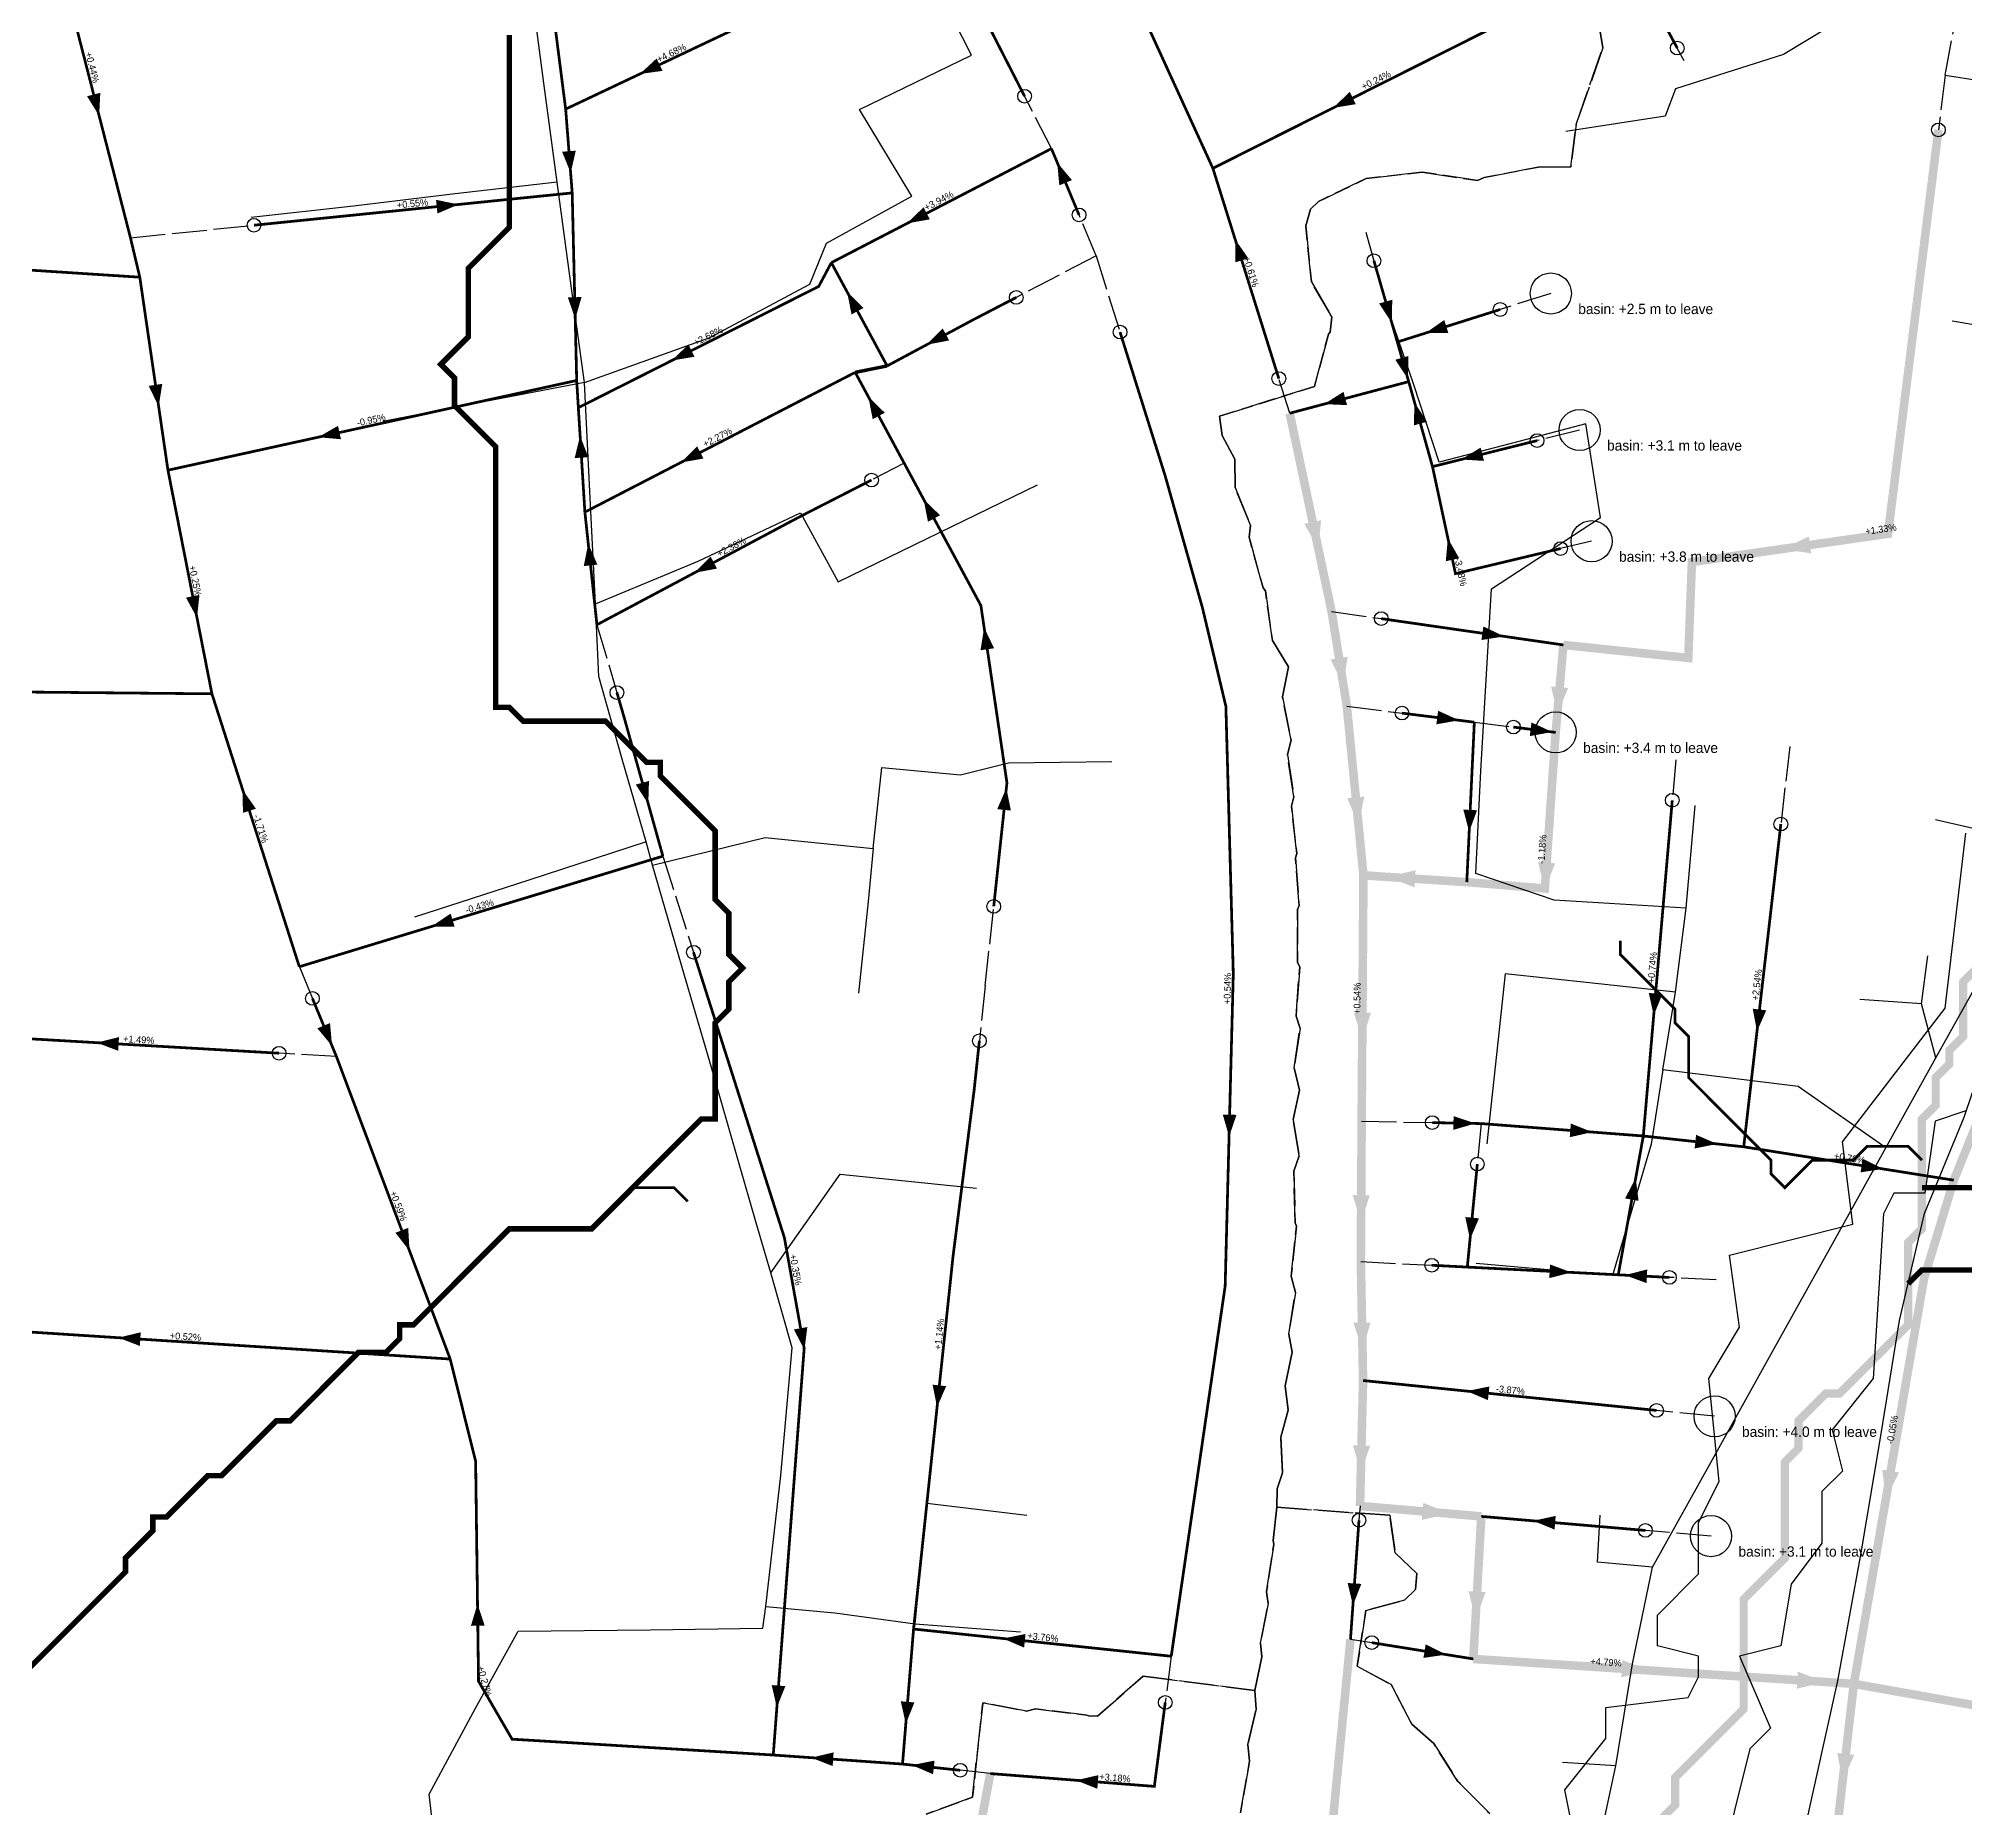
# Model space of a CAD drawing. Header units: metres. Extents: x 442821 to 452274, y 2561971 to 2571293.
# Drawn here: x 450115 to 450677, y 2567800 to 2568316 of the extents above; entities that cross this region are included whole.
import ezdxf
from ezdxf.enums import TextEntityAlignment as Align

# ---------------------------------------------------------------- set-up
doc = ezdxf.new("R2010")
doc.units = ezdxf.units.M
doc.header["$LTSCALE"] = 8
doc.linetypes.add('DASHDOT', pattern=[3.556, 2.54, -0.508, 0, -0.508])
doc.linetypes.add('DASHED', pattern=[1.524, 1.27, -0.254])
for name, color, linetype in [('A_ARROWS', 7, 'Continuous'), ('A_BASINS', 1, 'Continuous'), ('A_BUILT_2006', 252, 'Continuous'), ('A_CATCHMENTS', 7, 'Continuous'), ('A_DROPPED', 1, 'Continuous'), ('A_GRADIENT', 8, 'Continuous'), ('A_HEAD_GAP', 8, 'Continuous'), ('A_HEADS', 8, 'Continuous'), ('A_STREAMS', 5, 'Continuous'), ('A_WADI', 4, 'Continuous')]:
    doc.layers.add(name, color=color, linetype=linetype)

msp = doc.modelspace()

# ---------------------------------------------------------------- linework, layer by layer
at = {"layer": 'A_ARROWS', "color": 1}
for points in [[(450289.95, 2568305.41), (450294.88, 2568309.95), (450296.59, 2568306.34)], [(450132.24, 2568293.23), (450128.71, 2568298.93), (450132.58, 2568299.93)], [(450492.23, 2568295.54), (450497.05, 2568300.2), (450498.84, 2568296.62)], [(450269.79, 2568276.53), (450267.3, 2568282.75), (450271.29, 2568283.06)], [(450411.72, 2568279.62), (450416.03, 2568274.48), (450412.34, 2568272.94)], [(450237.09, 2568267.38), (450230.92, 2568264.74), (450230.52, 2568268.72)], [(450367.96, 2568261.87), (450372.73, 2568266.58), (450374.56, 2568263.03)], [(450463.64, 2568257.19), (450467.46, 2568251.69), (450463.65, 2568250.49)], [(450271.13, 2568233.93), (450268.97, 2568240.28), (450272.97, 2568240.37)], [(450350.44, 2568241.88), (450355.24, 2568237.2), (450351.72, 2568235.3)], [(450373.61, 2568226.46), (450378.31, 2568231.24), (450380.2, 2568227.72)], [(450299.31, 2568221.87), (450304.12, 2568226.53), (450305.92, 2568222.96)], [(450149.6, 2568208.43), (450146.7, 2568214.47), (450150.66, 2568215.05)], [(450356.62, 2568211.32), (450361.42, 2568206.64), (450357.9, 2568204.74)], [(450196.1, 2568199.49), (450201.92, 2568202.81), (450202.78, 2568198.91)], [(450272.54, 2568199.92), (450274.94, 2568193.66), (450270.95, 2568193.41)], [(450301.93, 2568192.12), (450306.7, 2568196.84), (450308.53, 2568193.28)], [(450372.74, 2568181.42), (450377.54, 2568176.74), (450374.02, 2568174.84)], [(450274.92, 2568168.5), (450277.59, 2568162.35), (450273.61, 2568161.92)], [(450305.89, 2568159.95), (450310.6, 2568164.72), (450312.48, 2568161.19)], [(450160.78, 2568146.83), (450157.58, 2568152.72), (450161.5, 2568153.49)], [(450390.41, 2568143.99), (450393.32, 2568137.95), (450389.36, 2568137.37)], [(450174.12, 2568096.64), (450177.97, 2568091.16), (450174.17, 2568089.94)], [(450292.43, 2568092.57), (450288.78, 2568098.2), (450292.64, 2568099.27)], [(450396.9, 2568097.2), (450398.2, 2568090.62), (450394.23, 2568091.04)], [(450229.23, 2568056.82), (450234.77, 2568060.59), (450235.94, 2568056.76)], [(450131.53, 2568022.93), (450138.03, 2568024.56), (450137.8, 2568020.57)], [(450200.19, 2568021.97), (450195.9, 2568027.12), (450199.59, 2568028.65)], [(450461.86, 2567995.53), (450460.02, 2568001.98), (450464.02, 2568001.88)], [(450222.79, 2567962.22), (450218.66, 2567967.5), (450222.4, 2567968.91)], [(450337.99, 2567933.35), (450334.9, 2567939.3), (450338.83, 2567940)], [(450137.85, 2567936.9), (450144.37, 2567938.48), (450144.11, 2567934.49)], [(450376.67, 2567916.62), (450375.36, 2567923.2), (450379.34, 2567922.77)], [(450242.61, 2567859.29), (450244.7, 2567852.92), (450240.7, 2567852.87)], [(450395.91, 2567849.18), (450402.49, 2567850.5), (450402.07, 2567846.52)], [(450329.94, 2567829.06), (450328.43, 2567835.59), (450332.42, 2567835.29)], [(450367.56, 2567824.32), (450366.09, 2567830.86), (450370.08, 2567830.54)], [(450339.98, 2567814.42), (450346.5, 2567815.97), (450346.22, 2567811.98)], [(450369.36, 2567812.26), (450375.93, 2567813.56), (450375.51, 2567809.58)]]:
    msp.add_solid(points, dxfattribs=at)
at = {"layer": 'A_ARROWS', "color": 2}
for points in [[(450509.32, 2568232.89), (450505.63, 2568238.49), (450509.47, 2568239.59)], [(450519.13, 2568229.84), (450524.63, 2568233.68), (450525.83, 2568229.87)], [(450514.04, 2568216.48), (450510.35, 2568222.08), (450514.2, 2568223.19)], [(450489.57, 2568209.15), (450495.24, 2568212.73), (450496.27, 2568208.86)], [(450515.96, 2568209.65), (450519.61, 2568204.02), (450515.76, 2568202.94)], [(450529.53, 2568193), (450535.26, 2568196.48), (450536.22, 2568192.6)], [(450487.91, 2568166.92), (450483.81, 2568174.23), (450488.7, 2568175.26)], [(450525.69, 2568170.02), (450529, 2568164.18), (450525.08, 2568163.34)], [(450623.42, 2568166.93), (450630.99, 2568170.54), (450631.7, 2568165.6)], [(450542.1, 2568141.41), (450535.48, 2568140.35), (450536.05, 2568144.31)], [(450495.23, 2568127.18), (450491.49, 2568134.68), (450496.43, 2568135.47)], [(450557.6, 2568118.63), (450555.81, 2568126.82), (450560.79, 2568126.38)], [(450528.94, 2568116.95), (450522.34, 2568115.77), (450522.84, 2568119.74)], [(450556.18, 2568113.53), (450549.58, 2568112.34), (450550.08, 2568116.31)], [(450499.61, 2568086.49), (450496.34, 2568094.2), (450501.32, 2568094.69)], [(450531.9, 2568084.41), (450530.2, 2568090.9), (450534.2, 2568090.71)], [(450553.94, 2568067.45), (450552, 2568075.6), (450556.99, 2568075.26)], [(450508.13, 2568071.26), (450516.28, 2568073.23), (450515.95, 2568068.25)], [(450585.74, 2568030.89), (450584.29, 2568037.44), (450588.28, 2568037.1)], [(450500.71, 2568023.71), (450498.27, 2568031.72), (450503.27, 2568031.69)], [(450615.87, 2568026.24), (450614.61, 2568032.83), (450618.58, 2568032.37)], [(450533.71, 2567999.38), (450527.28, 2567997.5), (450527.35, 2568001.5)], [(450567.78, 2567996.86), (450561.25, 2567995.36), (450561.55, 2567999.35)], [(450604.25, 2567993.4), (450597.68, 2567992.1), (450598.1, 2567996.07)], [(450652.72, 2567986.1), (450646.08, 2567985.13), (450646.71, 2567989.08)], [(450500.37, 2567970.46), (450497.91, 2567978.47), (450502.91, 2567978.44)], [(450580.49, 2567983.47), (450581.32, 2567976.81), (450577.38, 2567977.52)], [(450532.14, 2567965.53), (450530.77, 2567972.09), (450534.75, 2567971.7)], [(450561.77, 2567955.94), (450555.28, 2567954.27), (450555.48, 2567958.26)], [(450577.36, 2567955.14), (450583.85, 2567956.81), (450583.65, 2567952.82)], [(450500.79, 2567933.28), (450498.14, 2567941.23), (450503.13, 2567941.32)], [(450531.22, 2567921.33), (450537.79, 2567922.67), (450537.38, 2567918.69)], [(450500.3, 2567897.46), (450497.99, 2567905.52), (450502.99, 2567905.39)], [(450653.5, 2567890.11), (450652.4, 2567898.42), (450657.33, 2567897.57)], [(450526.27, 2567885.58), (450518.09, 2567883.77), (450518.51, 2567888.75)], [(450550.6, 2567883.49), (450557.15, 2567884.94), (450556.81, 2567880.95)], [(450533.76, 2567854.86), (450531.71, 2567862.98), (450536.71, 2567862.7)], [(450525.21, 2567844.49), (450518.57, 2567843.52), (450519.2, 2567847.47)], [(450584.44, 2567839.86), (450576.29, 2567837.89), (450576.62, 2567842.88)], [(450635.6, 2567836.51), (450627.45, 2567834.53), (450627.78, 2567839.52)], [(450640.84, 2567807.57), (450639.28, 2567815.8), (450644.24, 2567815.23)]]:
    msp.add_solid(points, dxfattribs=at)
at = {"layer": 'A_ARROWS', "color": 3}
msp.add_solid([(450497.99, 2567858.85), (450496.45, 2567865.37), (450500.44, 2567865.09)], dxfattribs=at)
at = {"layer": 'A_ARROWS', "color": 4}
msp.add_solid([(450417.21, 2567807.84), (450423.75, 2567809.33), (450423.43, 2567805.34)], dxfattribs=at)
at = {"layer": 'A_BASINS', "color": 1}
for centre in [(450555.72, 2568241.41), (450564.12, 2568201.6), (450567.62, 2568169.18), (450557.14, 2568113.41), (450603.49, 2567913.97), (450602.46, 2567879.04)]:
    msp.add_circle(centre, 6, dxfattribs=at)
at = {"layer": 'A_BUILT_2006', "color": 252}
for points in [[(450386.77, 2568310.92), (450371.08, 2568341.68)], [(450261.99, 2568302.7), (450258.5, 2568329.47)], [(450649.52, 2568326.8), (450623.57, 2568311.14)], [(450354.04, 2568295.11), (450386.77, 2568310.92)], [(450623.57, 2568311.14), (450592.12, 2568301.13)], [(450265.89, 2568273.89), (450261.99, 2568302.7)], [(450592.12, 2568301.13), (450589.04, 2568293.13)], [(450369.29, 2568269.78), (450354.04, 2568295.11)], [(450589.04, 2568293.13), (450560.12, 2568288.65)], [(450236.08, 2568270.46), (450206.45, 2568266.83)], [(450265.89, 2568273.89), (450236.08, 2568270.46)], [(450269.78, 2568245.15), (450265.89, 2568273.89)], [(450206.45, 2568266.83), (450176.63, 2568263.55)], [(450344.41, 2568256.12), (450369.29, 2568269.78)], [(450339.59, 2568244.1), (450344.41, 2568256.12)], [(450273.85, 2568215.5), (450269.78, 2568245.15)], [(450310.16, 2568228.52), (450339.59, 2568244.1)], [(450515.65, 2568215.05), (450507.94, 2568237.39)], [(450697.48, 2568229.16), (450672.84, 2568233.37)], [(450273.85, 2568215.5), (450310.16, 2568228.52)], [(450273.85, 2568215.5), (450244.46, 2568209.83)], [(450275.39, 2568183.62), (450273.85, 2568215.5)], [(450523.15, 2568192.25), (450515.65, 2568215.05)], [(450244.46, 2568209.83), (450214.96, 2568204.1)], [(450565.96, 2568203.36), (450544.55, 2568197.8)], [(450570.23, 2568176.09), (450565.96, 2568203.36)], [(450544.55, 2568197.8), (450523.15, 2568192.25)], [(450277.03, 2568150.95), (450275.39, 2568183.62)], [(450377.37, 2568171.67), (450405.95, 2568185.65)], [(450306.98, 2568163.31), (450336.81, 2568177.41)], [(450336.81, 2568177.41), (450347.79, 2568157.31)], [(450538.38, 2568155.25), (450570.23, 2568176.09)], [(450347.79, 2568157.31), (450377.37, 2568171.67)], [(450277.03, 2568150.95), (450306.98, 2568163.31)], [(450537.05, 2568132.01), (450538.38, 2568155.25)], [(450278, 2568129.7), (450277.03, 2568150.95)], [(450535.34, 2568102.22), (450537.05, 2568132.01)], [(450284.83, 2568105.65), (450278, 2568129.7)], [(450291.77, 2568081.46), (450284.83, 2568105.65)], [(450358.03, 2568079.57), (450360.58, 2568103.22)], [(450360.58, 2568103.22), (450383.47, 2568101.05)], [(450383.47, 2568101.05), (450397.54, 2568104.55)], [(450397.54, 2568104.55), (450427.66, 2568104.96)], [(450533.86, 2568072.26), (450535.34, 2568102.22)], [(450595.16, 2568062.17), (450597.82, 2568092.06)], [(450697.13, 2568081.24), (450667.9, 2568087.95)], [(450291.77, 2568081.46), (450257.54, 2568070.33)], [(450293.71, 2568074.67), (450291.77, 2568081.46)], [(450293.71, 2568074.67), (450326.53, 2568082.72)], [(450326.53, 2568082.72), (450358.03, 2568079.57)], [(450358.03, 2568079.57), (450356.59, 2568064.1)], [(450303.04, 2568042.56), (450293.71, 2568074.67)], [(450257.54, 2568070.33), (450224.26, 2568059.51)], [(450556.73, 2568064.45), (450533.86, 2568072.26)], [(450356.59, 2568064.1), (450353.8, 2568037.33)], [(450595.16, 2568062.17), (450556.73, 2568064.45)], [(450592.09, 2568037.64), (450595.16, 2568062.17)], [(450663.82, 2568034.27), (450665.71, 2568048.21)], [(450668.07, 2568018.49), (450684.77, 2568048.49)], [(450310.86, 2568015.68), (450303.04, 2568042.56)], [(450542.37, 2568042.98), (450540.25, 2568023.09)], [(450567.87, 2568040.24), (450542.37, 2568042.98)], [(450592.09, 2568037.64), (450567.87, 2568040.24)], [(450588.44, 2568015.04), (450592.09, 2568037.64)], [(450663.82, 2568034.27), (450645.86, 2568035.52)], [(450668.07, 2568018.49), (450663.82, 2568034.27)], [(450540.25, 2568023.09), (450537.08, 2567993.39)], [(450676.32, 2568001.2), (450685.43, 2568028.23)], [(450653.48, 2567992.27), (450668.07, 2568018.49)], [(450318.75, 2567988.32), (450310.86, 2568015.68)], [(450588.44, 2568015.04), (450584.99, 2567993.32)], [(450627.84, 2568010.15), (450588.44, 2568015.04)], [(450653.48, 2567992.27), (450627.84, 2568010.15)], [(450664.7, 2567973.08), (450676.32, 2568001.2)], [(450584.99, 2567993.32), (450573.69, 2567955.08)], [(450638.89, 2567966.06), (450653.48, 2567992.27)], [(450328.23, 2567955.77), (450323.95, 2567970.43), (450318.75, 2567988.32)], [(450328.23, 2567955.77), (450348.43, 2567984.59)], [(450348.43, 2567984.59), (450388.18, 2567980.52)], [(450657.48, 2567941.91), (450664.7, 2567973.08)], [(450619.43, 2567931.09), (450638.89, 2567966.06)], [(450334.44, 2567933.92), (450328.23, 2567955.77)], [(450573.69, 2567955.08), (450533.93, 2567958.57)], [(450652.03, 2567908.25), (450657.48, 2567941.91)], [(450331.06, 2567896.73), (450334.44, 2567933.92)], [(450602.41, 2567900.51), (450619.43, 2567931.09)], [(450646.21, 2567874.14), (450652.03, 2567908.25)], [(450585.4, 2567869.94), (450602.41, 2567900.51)], [(450326.7, 2567858.47), (450331.06, 2567896.73)], [(450370.31, 2567853.43), (450373.66, 2567888.66)], [(450373.66, 2567888.66), (450402.85, 2567885.19)], [(450569.32, 2567871.47), (450570.08, 2567885.12)], [(450585.4, 2567869.94), (450569.32, 2567871.47)], [(450639.43, 2567836.82), (450646.21, 2567874.14)], [(450579.55, 2567841.81), (450585.4, 2567869.94)], [(450325.84, 2567852.19), (450326.7, 2567858.47)], [(450326.7, 2567858.47), (450346.83, 2567856.68)], [(450346.83, 2567856.68), (450370.31, 2567853.43)], [(450242.04, 2567828.89), (450254.48, 2567851.3)], [(450254.48, 2567851.3), (450292.96, 2567851.72)], [(450292.96, 2567851.72), (450325.84, 2567852.19)], [(450370.31, 2567853.43), (450401.06, 2567851.09)], [(450574.65, 2567812), (450579.55, 2567841.81)], [(450629.43, 2567791.63), (450639.43, 2567836.82)], [(450228.54, 2567803.78), (450242.04, 2567828.89)], [(450574.65, 2567812), (450559.16, 2567813)], [(450567.33, 2567777.62), (450574.65, 2567812)], [(450231.7, 2567776.08), (450228.54, 2567803.78)]]:
    msp.add_lwpolyline(points, dxfattribs=at)
at = {"layer": 'A_CATCHMENTS', "color": 1, "linetype": 'DASHED'}
msp.add_lwpolyline([(450567.93, 2568331.03), (450570.88, 2568313.05), (450563.11, 2568290.72), (450561.58, 2568278.38), (450552.07, 2568278.27), (450536.32, 2568275.21), (450534.31, 2568274.37), (450518.23, 2568276.8), (450501.89, 2568274.9), (450487.92, 2568268.28), (450485.58, 2568265.98), (450484.24, 2568261.15), (450485.86, 2568244.82), (450491.85, 2568234.59), (450491.32, 2568230.13), (450490.83, 2568229.53), (450486.76, 2568214.3), (450459.1, 2568205.62), (450459.81, 2568199.99), (450463.56, 2568193.05), (450463.6, 2568184.88), (450468.09, 2568173.87), (450467.69, 2568170.38), (450471.78, 2568155.54), (450472.44, 2568154.66), (450474.52, 2568140.24), (450479.22, 2568132.5), (450477.4, 2568123.8), (450479.95, 2568111.17), (450478.87, 2568106.94), (450480.8, 2568094.65), (450480.03, 2568091.9), (450481.61, 2568078.12), (450481.22, 2568076.86), (450482.27, 2568062.9), (450481.85, 2568061.81), (450481.87, 2568046.45), (450482.46, 2568044.97), (450481.4, 2568030.67), (450482.56, 2568027.04), (450480.86, 2568015.61), (450482.44, 2568009.12), (450480.53, 2568000.55), (450482.33, 2567989.9), (450480.73, 2567985.48), (450481.16, 2567970.39), (450481.56, 2567969.43), (450479.96, 2567954.82), (450481.23, 2567950.05), (450479.25, 2567937.97), (450480.28, 2567932.69), (450478.22, 2567922.9), (450479.14, 2567915.79), (450476.94, 2567907.86), (450477.48, 2567897.53), (450475.87, 2567892.79), (450475.77, 2567887.46), (450474.75, 2567877.73), (450474.94, 2567876.71), (450472.82, 2567862.79), (450473.31, 2567859.39), (450471.01, 2567847.83), (450471.39, 2567843.79), (450469.41, 2567833.99), (450436.78, 2567838.23), (450423.5, 2567826.5), (450420.87, 2567826.6), (450420.38, 2567826.86), (450405.37, 2567828.64), (450402.74, 2567827.96), (450390.35, 2567830.4), (450389.99, 2567830.34), (450387.02, 2567802.87), (450373.54, 2567797.96)], dxfattribs=at)
at = {"layer": 'A_CATCHMENTS', "color": 2, "linetype": 'DASHED'}
msp.add_lwpolyline([(450537.91, 2567798.11), (450528.6, 2567807.5), (450521.56, 2567818.55), (450515.22, 2567824.17), (450509.12, 2567835.74), (450499.2, 2567841.09), (450501.8, 2567857.35), (450513.06, 2567860.39), (450516.29, 2567863.48), (450516.59, 2567868.17), (450510.35, 2567874.18), (450508.74, 2567885.1), (450475.77, 2567887.46), (450475.87, 2567892.79), (450477.48, 2567897.53), (450476.94, 2567907.86), (450479.14, 2567915.79), (450478.22, 2567922.9), (450480.28, 2567932.69), (450479.25, 2567937.97), (450481.23, 2567950.05), (450479.96, 2567954.82), (450481.56, 2567969.43), (450481.16, 2567970.39), (450480.73, 2567985.48), (450482.33, 2567989.9), (450480.53, 2568000.55), (450482.44, 2568009.12), (450480.86, 2568015.61), (450482.56, 2568027.04), (450481.4, 2568030.67), (450482.46, 2568044.97), (450481.87, 2568046.45), (450481.85, 2568061.81), (450482.27, 2568062.9), (450481.22, 2568076.86), (450481.61, 2568078.12), (450480.03, 2568091.9), (450480.8, 2568094.65), (450478.87, 2568106.94), (450479.95, 2568111.17), (450477.4, 2568123.8), (450479.22, 2568132.5), (450474.52, 2568140.24), (450472.44, 2568154.66), (450471.78, 2568155.54), (450467.69, 2568170.38), (450468.09, 2568173.87), (450463.6, 2568184.88), (450463.56, 2568193.05), (450459.81, 2568199.99), (450459.1, 2568205.62), (450486.76, 2568214.3), (450490.83, 2568229.53), (450491.32, 2568230.13), (450491.85, 2568234.59), (450485.86, 2568244.82), (450484.24, 2568261.15), (450485.58, 2568265.98), (450487.92, 2568268.28), (450501.89, 2568274.9), (450518.23, 2568276.8), (450534.31, 2568274.37), (450536.32, 2568275.21), (450552.07, 2568278.27), (450561.58, 2568278.38), (450563.11, 2568290.72), (450570.88, 2568313.05), (450567.93, 2568331.03)], dxfattribs=at)
at = {"layer": 'A_CATCHMENTS', "color": 3, "linetype": 'DASHED'}
msp.add_lwpolyline([(450465.17, 2567798.3), (450467.85, 2567813.4), (450467.31, 2567818.25), (450469.74, 2567828.58), (450469.41, 2567833.99), (450471.39, 2567843.79), (450471.01, 2567847.83), (450473.31, 2567859.39), (450472.82, 2567862.79), (450474.94, 2567876.71), (450474.75, 2567877.73), (450475.77, 2567887.46), (450508.74, 2567885.1), (450510.35, 2567874.18), (450516.59, 2567868.17), (450516.29, 2567863.48), (450513.06, 2567860.39), (450501.8, 2567857.35), (450499.2, 2567841.09), (450509.12, 2567835.74), (450515.22, 2567824.17), (450521.56, 2567818.55), (450528.6, 2567807.5), (450537.91, 2567798.11)], dxfattribs=at)
at = {"layer": 'A_CATCHMENTS', "color": 4, "linetype": 'DASHED'}
msp.add_lwpolyline([(450373.54, 2567797.96), (450387.02, 2567802.87), (450389.99, 2567830.34), (450390.35, 2567830.4), (450402.74, 2567827.96), (450405.37, 2567828.64), (450420.38, 2567826.86), (450420.87, 2567826.6), (450423.5, 2567826.5), (450436.78, 2567838.23), (450469.41, 2567833.99), (450469.74, 2567828.58), (450467.31, 2567818.25), (450467.85, 2567813.4), (450465.17, 2567798.3)], dxfattribs=at)
at = {"layer": 'A_DROPPED', "color": 1, "const_width": 1}
msp.add_lwpolyline([(450362.11, 2568220.29), (450352.8, 2568218.41)], dxfattribs=at)
at = {"layer": 'A_HEAD_GAP', "color": 8, "linetype": 'DASHED'}
for points in [[(450670.78, 2568305.06), (450673.28, 2568318.5)], [(450594.63, 2568309.22), (450592.6, 2568312.98)], [(450670.78, 2568305.06), (450668.79, 2568289.12)], [(450670.78, 2568305.06), (450692.87, 2568301.6)], [(450410.04, 2568283.66), (450402.21, 2568298.93)], [(450141.37, 2568257.67), (450177.41, 2568261.32)], [(450423.08, 2568252.36), (450418.09, 2568264.33)], [(450501.72, 2568259.3), (450504.12, 2568250.95)], [(450423.08, 2568252.36), (450399.77, 2568240.26)], [(450423.08, 2568252.36), (450430.05, 2568230.17)], [(450555.72, 2568241.41), (450540.94, 2568236.74)], [(450479.54, 2568206.49), (450476.38, 2568216.58)], [(450564.12, 2568201.6), (450551.72, 2568198.51)], [(450367.1, 2568191.89), (450357.56, 2568187.01)], [(450567.62, 2568169.18), (450558.59, 2568167.03)], [(450491.77, 2568148.69), (450506.27, 2568146.59)], [(450277.45, 2568144.81), (450283.27, 2568125.04)], [(450496.21, 2568121.07), (450512.31, 2568119.04)], [(450533.41, 2568116.39), (450544.8, 2568114.96)], [(450625.43, 2568109.33), (450622.82, 2568086.68)], [(450592.16, 2568105.37), (450591.15, 2568093.62)], [(450296.69, 2568077.33), (450305.62, 2568049.31)], [(450390.73, 2568039.5), (450393.21, 2568062.68)], [(450190.64, 2568045.08), (450194.46, 2568035.84)], [(450390.73, 2568039.5), (450389.02, 2568023.47)], [(450201.46, 2568018.89), (450184.73, 2568019.86)], [(450500.54, 2568000.02), (450521.14, 2567999.62)], [(450535.43, 2567999.34), (450534.28, 2567987.53)], [(450500.3, 2567959.08), (450520.99, 2567958.02)], [(450603.91, 2567953.78), (450590.3, 2567954.48)], [(450603.49, 2567913.97), (450586.56, 2567915.69)], [(450500.06, 2567887.82), (450499.76, 2567883.65)], [(450602.46, 2567879.04), (450583.31, 2567880.69)], [(450497.28, 2567848.96), (450503.47, 2567847.97)], [(450444.99, 2567844), (450443.24, 2567830.54)], [(450392.2, 2567809.79), (450383.44, 2567810.74)]]:
    msp.add_lwpolyline(points, dxfattribs=at)
at = {"layer": 'A_HEADS', "color": 2}
for centre in [(450592.6, 2568312.98), (450668.79, 2568289.12), (450504.12, 2568250.95), (450540.94, 2568236.74), (450551.72, 2568198.51), (450558.59, 2568167.03), (450506.27, 2568146.59), (450512.31, 2568119.04), (450544.8, 2568114.96), (450591.15, 2568093.62), (450622.82, 2568086.68), (450521.14, 2567999.62), (450534.28, 2567987.53), (450520.99, 2567958.02), (450590.3, 2567954.48), (450586.56, 2567915.69), (450583.31, 2567880.69), (450503.47, 2567847.97)]:
    msp.add_circle(centre, 2, dxfattribs=at)
at = {"layer": 'A_HEADS', "color": 1}
for centre in [(450402.21, 2568298.93), (450418.09, 2568264.33), (450177.41, 2568261.32), (450399.77, 2568240.26), (450430.05, 2568230.17), (450476.38, 2568216.58), (450357.56, 2568187.01), (450283.27, 2568125.04), (450393.21, 2568062.68), (450305.62, 2568049.31), (450194.46, 2568035.84), (450389.02, 2568023.47), (450184.73, 2568019.86), (450383.44, 2567810.74)]:
    msp.add_circle(centre, 2, dxfattribs=at)
at = {"layer": 'A_HEADS', "color": 3}
msp.add_circle((450499.76, 2567883.65), 2, dxfattribs=at)
at = {"layer": 'A_HEADS', "color": 4}
msp.add_circle((450443.24, 2567830.54), 2, dxfattribs=at)
at = {"layer": 'A_SECONDARY_HEADER', "color": 2, "const_width": 2.5}
for points in [[(450668.79, 2568289.12), (450654.08, 2568171.34), (450596.88, 2568163.11), (450595.82, 2568135.13), (450559.39, 2568138.92)], [(450782.44, 2568253.05), (450727.86, 2568117.94), (450673.28, 2567982.83)], [(450479.54, 2568206.49), (450491.77, 2568148.69)], [(450491.77, 2568148.69), (450496.21, 2568121.07)], [(450559.39, 2568138.92), (450557.14, 2568113.41)], [(450496.21, 2568121.07), (450501.06, 2568071.73)], [(450501.06, 2568071.73), (450500.54, 2568000.02)], [(450500.54, 2568000.02), (450500.3, 2567959.08)], [(450500.3, 2567959.08), (450500.95, 2567924.41)], [(450500.95, 2567924.41), (450500.06, 2567887.82)], [(450500.06, 2567887.82), (450535.44, 2567884.79)], [(450533.11, 2567843.22), (450610.34, 2567838.16)], [(450644.12, 2567835.95), (450639.61, 2567796.93)], [(450865.73, 2567802.31), (450753.8, 2567816.44), (450644.12, 2567835.95)]]:
    msp.add_lwpolyline(points, dxfattribs=at)
at = {"layer": 'A_SECONDARY_HEADER', "color": 2, "linetype": 'DASHDOT', "const_width": 2.5}
for points in [[(450557.14, 2568113.41), (450553.97, 2568067.9), (450531.21, 2568069.75)], [(450531.21, 2568069.75), (450501.06, 2568071.73)], [(450610.34, 2567838.16), (450644.12, 2567835.95)]]:
    msp.add_lwpolyline(points, dxfattribs=at)
at = {"layer": 'A_SECONDARY_HEADER', "color": 2, "linetype": 'DASHED', "const_width": 2.5}
for points in [[(450673.28, 2567982.83), (450664.56, 2567954.01), (450644.12, 2567835.95)], [(450535.44, 2567884.79), (450533.11, 2567843.22)]]:
    msp.add_lwpolyline(points, dxfattribs=at)
at = {"layer": 'A_SECONDARY_HEADER', "color": 3, "const_width": 2.5}
msp.add_lwpolyline([(450497.28, 2567848.96), (450491.05, 2567784.87), (450477.87, 2567690.16), (450454.64, 2567592.9)], dxfattribs=at)
at = {"layer": 'A_SECONDARY_HEADER', "color": 4, "const_width": 2.5}
msp.add_lwpolyline([(450392.2, 2567809.79), (450367.93, 2567680.29), (450338.27, 2567636.86), (450321.7, 2567607.13), (450260.69, 2567604.1)], dxfattribs=at)
at = {"layer": 'A_SECONDARY_MAIN', "color": 1, "const_width": 0.8}
for points in [[(450457.14, 2568277.91), (450396.31, 2568410.9)], [(450258.11, 2568375.09), (450268.33, 2568295.18)], [(450331.42, 2568325.03), (450268.33, 2568295.18)], [(450268.33, 2568295.18), (450270.24, 2568270.74)], [(450410.04, 2568283.66), (450345.83, 2568250.4)], [(450418.09, 2568264.33), (450410.04, 2568283.66)], [(450270.24, 2568270.74), (450271.55, 2568216.05)], [(450141.37, 2568257.67), (450144.1, 2568246.16)], [(450345.83, 2568250.4), (450342.16, 2568243.48), (450272.03, 2568208.11)], [(450352.8, 2568218.41), (450322.67, 2568202.84), (450273.94, 2568177.66)], [(450385.96, 2568156.92), (450367.1, 2568191.89)], [(450165.14, 2568124.67), (449989.33, 2568126.35), (449952.65, 2568135.55)], [(450389.02, 2568023.47), (450387.48, 2568009.02), (450381.34, 2567960.67), (450369.82, 2567851.94)], [(450201.46, 2568018.89), (450234.65, 2567930.67)], [(450234.65, 2567930.67), (450099.03, 2567939.39), (450080.01, 2567941.05)], [(450369.82, 2567851.94), (450366.6, 2567812.56)], [(450444.99, 2567844), (450369.82, 2567851.94)], [(450366.6, 2567812.56), (450328.89, 2567815.2)]]:
    msp.add_lwpolyline(points, dxfattribs=at)
at = {"layer": 'A_SECONDARY_MAIN', "color": 1, "linetype": 'DASHED', "const_width": 0.8}
for points in [[(450116.05, 2568356.27), (450141.37, 2568257.67)], [(450553.79, 2568326.47), (450457.14, 2568277.91)], [(450272.03, 2568208.11), (450271.55, 2568216.05)], [(450367.1, 2568191.89), (450352.8, 2568218.41)], [(450152.31, 2568189.88), (450165.14, 2568124.67)], [(450328.89, 2567815.2), (450252.7, 2567819.82), (450242.91, 2567836.72), (450242.07, 2567900.85), (450234.65, 2567930.67)]]:
    msp.add_lwpolyline(points, dxfattribs=at)
at = {"layer": 'A_SECONDARY_MAIN', "color": 2, "linetype": 'DASHDOT', "const_width": 0.8}
for points in [[(450592.6, 2568312.98), (450582.78, 2568331.22)], [(450540.94, 2568236.74), (450510.94, 2568227.26)], [(450514.27, 2568215.71), (450479.54, 2568206.49)], [(450551.72, 2568198.51), (450521.2, 2568190.93)], [(450558.59, 2568167.03), (450527.91, 2568159.71), (450521.2, 2568190.93)], [(450590.3, 2567954.48), (450575.39, 2567955.24)], [(450586.56, 2567915.69), (450500.95, 2567924.41)], [(450583.31, 2567880.69), (450535.44, 2567884.79)]]:
    msp.add_lwpolyline(points, dxfattribs=at)
at = {"layer": 'A_SECONDARY_MAIN', "color": 1, "linetype": 'DASHDOT', "const_width": 0.8}
for points in [[(450052.58, 2568252.08), (450144.1, 2568246.16)], [(450362.11, 2568220.29), (450345.83, 2568250.4)], [(450144.1, 2568246.16), (450152.31, 2568189.88)], [(450271.55, 2568216.05), (450152.31, 2568189.88)], [(450273.94, 2568177.66), (450272.03, 2568208.11)], [(450277.45, 2568144.81), (450273.94, 2568177.66)], [(450394.88, 2568113.5), (450389.46, 2568150.41), (450385.96, 2568156.92)], [(450190.64, 2568045.08), (450165.14, 2568124.67)], [(450296.69, 2568077.33), (450190.64, 2568045.08)], [(450332.28, 2567859.82), (450328.89, 2567815.2)]]:
    msp.add_lwpolyline(points, dxfattribs=at)
at = {"layer": 'A_SECONDARY_MAIN', "color": 2, "const_width": 0.8}
for points in [[(450504.12, 2568250.95), (450510.94, 2568227.26)], [(450533.41, 2568116.39), (450531.21, 2568069.75)], [(450591.15, 2568093.62), (450582.7, 2567995.72)], [(450622.82, 2568086.68), (450611.99, 2567992.57)], [(450535.43, 2567999.34), (450582.7, 2567995.72)], [(450582.7, 2567995.72), (450611.99, 2567992.57)], [(450611.99, 2567992.57), (450673.28, 2567982.83)], [(450531.36, 2567957.49), (450575.39, 2567955.24)]]:
    msp.add_lwpolyline(points, dxfattribs=at)
at = {"layer": 'A_SECONDARY_MAIN', "color": 2, "linetype": 'DASHED', "const_width": 0.8}
for points in [[(450510.94, 2568227.26), (450514.27, 2568215.71)], [(450521.2, 2568190.93), (450514.27, 2568215.71)], [(450575.39, 2567955.24), (450582.7, 2567995.72)]]:
    msp.add_lwpolyline(points, dxfattribs=at)
at = {"layer": 'A_SECONDARY_MAIN_BRANCH', "color": 1, "const_width": 0.8}
for points in [[(450402.21, 2568298.93), (450393.94, 2568315.09), (450377.98, 2568346.41)], [(450476.38, 2568216.58), (450457.14, 2568277.91)], [(450177.41, 2568261.32), (450270.24, 2568270.74)], [(450399.77, 2568240.26), (450387.22, 2568233.75), (450362.11, 2568220.29)], [(450430.05, 2568230.17), (450443.2, 2568188.3), (450454.1, 2568149.72), (450460.93, 2568121.02), (450463.09, 2568043), (450460.72, 2567951.95), (450444.99, 2567844)], [(450357.56, 2568187.01), (450336.43, 2568176.21), (450277.45, 2568144.81)], [(450393.21, 2568062.68), (450397.06, 2568098.71), (450394.88, 2568113.5)], [(450194.46, 2568035.84), (450201.46, 2568018.89)], [(450184.73, 2568019.86), (450102.72, 2568024.6)], [(450383.44, 2567810.74), (450366.6, 2567812.56)]]:
    msp.add_lwpolyline(points, dxfattribs=at)
at = {"layer": 'A_SECONDARY_MAIN_BRANCH', "color": 2, "const_width": 0.8}
for points in [[(450506.27, 2568146.59), (450559.39, 2568138.92)], [(450512.31, 2568119.04), (450533.41, 2568116.39)], [(450544.8, 2568114.96), (450557.14, 2568113.41)], [(450521.14, 2567999.62), (450535.43, 2567999.34)], [(450534.28, 2567987.53), (450531.36, 2567957.49)], [(450520.99, 2567958.02), (450531.36, 2567957.49)], [(450503.47, 2567847.97), (450533.11, 2567843.22)]]:
    msp.add_lwpolyline(points, dxfattribs=at)
at = {"layer": 'A_SECONDARY_MAIN_BRANCH', "color": 1, "linetype": 'DASHED', "const_width": 0.8}
for points in [[(450283.27, 2568125.04), (450285.11, 2568118.77), (450296.69, 2568077.33)], [(450305.62, 2568049.31), (450332.14, 2567966.07), (450337.91, 2567933.81), (450332.28, 2567859.82)]]:
    msp.add_lwpolyline(points, dxfattribs=at)
at = {"layer": 'A_SECONDARY_MAIN_BRANCH', "color": 3, "const_width": 0.8}
msp.add_lwpolyline([(450499.76, 2567883.65), (450497.28, 2567848.96)], dxfattribs=at)
at = {"layer": 'A_SECONDARY_MAIN_BRANCH', "color": 4, "const_width": 0.8}
msp.add_lwpolyline([(450443.24, 2567830.54), (450440.06, 2567806.05), (450392.2, 2567809.79)], dxfattribs=at)
at = {"layer": 'A_STREAMS', "color": 5}
for points, const_width in [([(450251.92, 2568316.78), (450251.92, 2568312.78), (450251.92, 2568308.78), (450251.92, 2568304.78), (450251.92, 2568300.78), (450251.92, 2568296.78), (450251.92, 2568292.77), (450251.92, 2568288.77), (450251.92, 2568284.77), (450251.92, 2568280.77), (450251.92, 2568276.77), (450251.92, 2568272.77), (450251.92, 2568268.77), (450251.92, 2568264.76), (450251.92, 2568260.76), (450247.92, 2568256.76), (450243.92, 2568252.76), (450239.92, 2568248.76), (450239.92, 2568244.76), (450239.92, 2568240.76), (450239.92, 2568236.75), (450239.92, 2568232.75), (450239.92, 2568228.75), (450235.92, 2568224.75), (450231.92, 2568220.75), (450235.92, 2568216.75), (450235.92, 2568212.75), (450235.92, 2568208.74), (450239.92, 2568204.74), (450243.92, 2568200.74), (450247.92, 2568196.74), (450247.92, 2568192.74), (450247.92, 2568188.74), (450247.92, 2568184.74), (450247.92, 2568180.74), (450247.92, 2568176.73), (450247.92, 2568172.73), (450247.92, 2568168.73), (450247.92, 2568164.73), (450247.92, 2568160.73), (450247.92, 2568156.73), (450247.92, 2568152.73), (450247.92, 2568148.72), (450247.92, 2568144.72), (450247.92, 2568140.72), (450247.92, 2568136.72), (450247.92, 2568132.72), (450247.92, 2568128.72), (450247.92, 2568124.72), (450247.92, 2568120.71), (450251.92, 2568120.71), (450255.92, 2568116.71), (450259.93, 2568116.71), (450263.93, 2568116.71), (450267.93, 2568116.71), (450271.93, 2568116.71), (450275.93, 2568116.71), (450279.93, 2568116.71), (450283.93, 2568112.71), (450287.93, 2568108.71), (450291.93, 2568104.71), (450295.93, 2568104.71), (450295.93, 2568100.71), (450299.93, 2568096.71), (450303.93, 2568092.7), (450307.93, 2568088.7), (450311.93, 2568084.7), (450311.93, 2568080.7), (450311.93, 2568076.7), (450311.93, 2568072.7), (450311.93, 2568068.7), (450311.93, 2568064.69), (450315.93, 2568060.69), (450315.93, 2568056.69), (450315.93, 2568052.69), (450315.93, 2568048.69), (450319.93, 2568044.69), (450315.93, 2568040.69), (450315.93, 2568036.68), (450315.93, 2568032.68), (450311.93, 2568028.68), (450311.93, 2568024.68), (450311.93, 2568020.68), (450311.93, 2568016.68), (450311.93, 2568012.68), (450311.93, 2568008.68), (450311.93, 2568004.67), (450311.93, 2568000.67), (450307.93, 2568000.67), (450303.93, 2567996.67), (450299.93, 2567992.67), (450295.93, 2567988.67), (450291.93, 2567984.67), (450287.93, 2567980.67)], 1.6), ([(450575.97, 2568052.69), (450575.97, 2568048.69), (450579.97, 2568044.69), (450583.97, 2568040.69), (450587.97, 2568036.68), (450591.97, 2568032.68), (450591.97, 2568028.68), (450595.97, 2568024.68), (450595.97, 2568020.68), (450595.97, 2568016.68), (450595.97, 2568012.68), (450599.97, 2568008.68), (450603.97, 2568004.67), (450607.97, 2568000.67), (450611.97, 2567996.67), (450615.97, 2567992.67), (450619.97, 2567988.67), (450619.97, 2567984.67), (450623.98, 2567980.67), (450627.98, 2567984.67), (450631.98, 2567988.67), (450635.98, 2567988.67), (450639.98, 2567988.67), (450643.98, 2567988.67), (450647.98, 2567992.67), (450651.98, 2567992.67), (450655.98, 2567992.67), (450659.98, 2567992.67), (450663.98, 2567988.67)], 0.8), ([(450679.98, 2568044.69), (450675.98, 2568040.69), (450675.98, 2568036.68), (450675.98, 2568032.68), (450675.98, 2568028.68), (450675.98, 2568024.68), (450671.98, 2568020.68), (450671.98, 2568016.68), (450667.98, 2568012.68), (450667.98, 2568008.68), (450667.98, 2568004.67), (450663.98, 2568000.67), (450663.98, 2567996.67), (450663.98, 2567992.67), (450663.98, 2567988.67)], 2.4), ([(450663.98, 2567988.67), (450663.98, 2567984.67), (450663.98, 2567980.67)], 2.4), ([(450287.93, 2567980.67), (450283.93, 2567976.66), (450279.93, 2567972.66), (450275.93, 2567968.66), (450271.93, 2567968.66), (450267.93, 2567968.66), (450263.93, 2567968.66), (450259.93, 2567968.66), (450255.92, 2567968.66), (450251.92, 2567968.66), (450247.92, 2567964.66), (450243.92, 2567960.66), (450239.92, 2567956.66), (450235.92, 2567952.66), (450231.92, 2567948.65), (450227.92, 2567944.65), (450223.92, 2567940.65), (450219.92, 2567940.65), (450219.92, 2567936.65), (450215.92, 2567932.65), (450211.92, 2567932.65), (450207.92, 2567932.65), (450203.92, 2567928.65), (450199.92, 2567924.65), (450195.92, 2567920.64), (450191.92, 2567916.64), (450187.92, 2567912.64), (450183.91, 2567912.64), (450179.91, 2567908.64), (450175.91, 2567904.64), (450171.91, 2567900.64), (450167.91, 2567896.64), (450163.91, 2567896.64), (450159.91, 2567892.63), (450155.91, 2567888.63), (450151.91, 2567884.63), (450147.91, 2567884.63), (450147.91, 2567880.63), (450143.91, 2567876.63), (450139.91, 2567872.63), (450139.91, 2567868.63), (450135.91, 2567864.62), (450131.91, 2567860.62), (450127.91, 2567856.62), (450123.91, 2567852.62), (450119.91, 2567848.62), (450115.91, 2567844.62), (450111.9, 2567840.62)], 1.6), ([(450303.93, 2567976.66), (450299.93, 2567980.67), (450295.93, 2567980.67), (450291.93, 2567980.67), (450287.93, 2567980.67)], 0.8), ([(450663.98, 2567980.67), (450663.98, 2567976.66), (450663.98, 2567972.66), (450663.98, 2567968.66), (450659.98, 2567964.66), (450659.98, 2567960.66), (450659.98, 2567956.66), (450659.98, 2567952.66)], 2.4), ([(450679.98, 2567980.67), (450675.98, 2567980.67), (450671.98, 2567980.67), (450667.98, 2567980.67), (450663.98, 2567980.67)], 1.6), ([(450679.98, 2567956.66), (450675.98, 2567956.66), (450671.98, 2567956.66), (450667.98, 2567956.66), (450663.98, 2567956.66), (450659.98, 2567952.66)], 1.6), ([(450659.98, 2567952.66), (450659.98, 2567948.65), (450659.98, 2567944.65), (450659.98, 2567940.65), (450655.98, 2567936.65), (450651.98, 2567932.65), (450647.98, 2567928.65), (450643.98, 2567924.65), (450639.98, 2567920.64), (450635.98, 2567920.64), (450631.98, 2567916.64), (450627.98, 2567912.64), (450627.98, 2567908.64), (450627.98, 2567904.64), (450623.98, 2567900.64), (450623.98, 2567896.64), (450623.98, 2567892.63), (450623.98, 2567888.63), (450623.98, 2567884.63), (450623.98, 2567880.63), (450623.98, 2567876.63), (450623.98, 2567872.63), (450619.97, 2567868.63), (450615.97, 2567864.62), (450611.97, 2567860.62), (450611.97, 2567856.62), (450611.97, 2567852.62), (450611.97, 2567848.62), (450611.97, 2567844.62), (450611.97, 2567840.62), (450611.97, 2567836.62), (450611.97, 2567832.61), (450611.97, 2567828.61), (450607.97, 2567824.61), (450603.97, 2567820.61), (450599.97, 2567816.61), (450595.97, 2567812.61), (450591.97, 2567808.61), (450591.97, 2567804.6), (450591.97, 2567800.6), (450587.97, 2567796.6)], 2.4)]:
    msp.add_lwpolyline(points, dxfattribs=dict(at, const_width=const_width))
at = {"layer": 'A_WADI', "color": 4}
for points in [[(450565.8, 2567775.01), (450559.8, 2567805.01), (450571.8, 2567820.01), (450571.8, 2567829.01), (450595.8, 2567832.01), (450598.8, 2567838.01), (450598.8, 2567844.01), (450586.8, 2567847.01), (450586.8, 2567856.01), (450598.8, 2567868.01), (450598.8, 2567883.01), (450604.8, 2567895.01), (450601.8, 2567925.01), (450610.8, 2567940.01), (450607.8, 2567961.01), (450643.8, 2567970.01), (450640.8, 2567994.01), (450670.8, 2568033.01), (450676.8, 2568084.01)], [(450676.8, 2568003.01), (450667.8, 2568000.01), (450664.8, 2567979.01), (450655.8, 2567979.01), (450652.8, 2567973.01), (450649.8, 2567925.01), (450637.8, 2567910.01), (450640.8, 2567898.01), (450634.8, 2567892.01), (450634.8, 2567877.01), (450625.8, 2567865.01), (450622.8, 2567847.01), (450610.8, 2567844.01), (450619.8, 2567823.01), (450613.8, 2567817.01), (450604.8, 2567781.01)]]:
    msp.add_lwpolyline(points, dxfattribs=at)

# ---------------------------------------------------------------- texts
at = {"layer": 'A_BASINS', "color": 1}
for s, p in [('basin: +2.5 m to leave', (450563.72, 2568235.41)), ('basin: +3.1 m to leave', (450572.12, 2568195.6)), ('basin: +3.8 m to leave', (450575.62, 2568163.18)), ('basin: +3.4 m to leave', (450565.14, 2568107.41)), ('basin: +4.0 m to leave', (450611.49, 2567907.97)), ('basin: +3.1 m to leave', (450610.46, 2567873.04))]:
    msp.add_text(s, height=3, dxfattribs=at).set_placement(p)
at = {"layer": 'A_GRADIENT', "color": 1}
for s, rotation, p in [('+0.44%', -75.5971, (450128.71, 2568306.97)), ('+4.68%', 25.323, (450299.88, 2568310.1)), ('+0.24%', 26.6768, (450505.47, 2568302.19)), ('+3.94%', 27.3775, (450377.93, 2568267.03)), ('+0.55%', 5.794, (450223.83, 2568266.03)), ('+0.61%', 287.4154, (450466.76, 2568247.24)), ('+2.68%', 26.7647, (450310.59, 2568227.56)), ('-0.95%', 12.3799, (450211.93, 2568202.96)), ('+2.27%', 27.3259, (450313.37, 2568198.03)), ('+2.38%', 28.0267, (450317.41, 2568166.08)), ('+0.25%', -78.8715, (450158.72, 2568157.27)), ('-1.71%', 287.7674, (450177.89, 2568084.88)), ('-0.43%', 16.9148, (450243.66, 2568061.2)), ('+0.54%', 88.5097, (450462.98, 2568038.68)), ('+1.49%', 356.691, (450143.72, 2568022.23)), ('+0.59%', -69.3844, (450218.06, 2567974.78)), ('+0.35%', -79.8675, (450333.87, 2567956.42)), ('+1.14%', 83.9549, (450378.91, 2567937.76)), ('+0.52%', 356.3213, (450157.31, 2567935.64)), ('+3.76%', 353.9757, (450407.41, 2567847.97)), ('+0.27%', 285.2543, (450243.16, 2567836.29))]:
    msp.add_text(s, height=2, rotation=rotation, dxfattribs=at).set_placement(p, align=Align.BOTTOM_CENTER)
at = {"layer": 'A_GRADIENT', "color": 2}
for s, rotation, p in [('+1.33%', 8.1839, (450652.24, 2568171.08)), ('-3.48%', 282.1315, (450527.87, 2568159.9)), ('-1.18%', 86.009, (450554.76, 2568079.27)), ('+0.74%', 85.0672, (450586.93, 2568044.67)), ('+0.54%', 89.5838, (450500.8, 2568035.88)), ('+2.54%', 83.4364, (450617.41, 2568039.62)), ('+0.79%', -9.0284, (450642.64, 2567987.7)), ('-3.87%', 354.189, (450543.76, 2567920.05)), ('-0.05%', 80.1767, (450656.91, 2567909.81)), ('+4.79%', -3.7497, (450571.72, 2567840.69))]:
    msp.add_text(s, height=2, rotation=rotation, dxfattribs=at).set_placement(p, align=Align.BOTTOM_CENTER)
at = {"layer": 'A_GRADIENT', "color": 4}
msp.add_text('+3.18%', height=2, rotation=355.5226, dxfattribs=at).set_placement((450428.45, 2567806.96), align=Align.BOTTOM_CENTER)

doc.saveas('drawing.dxf')
